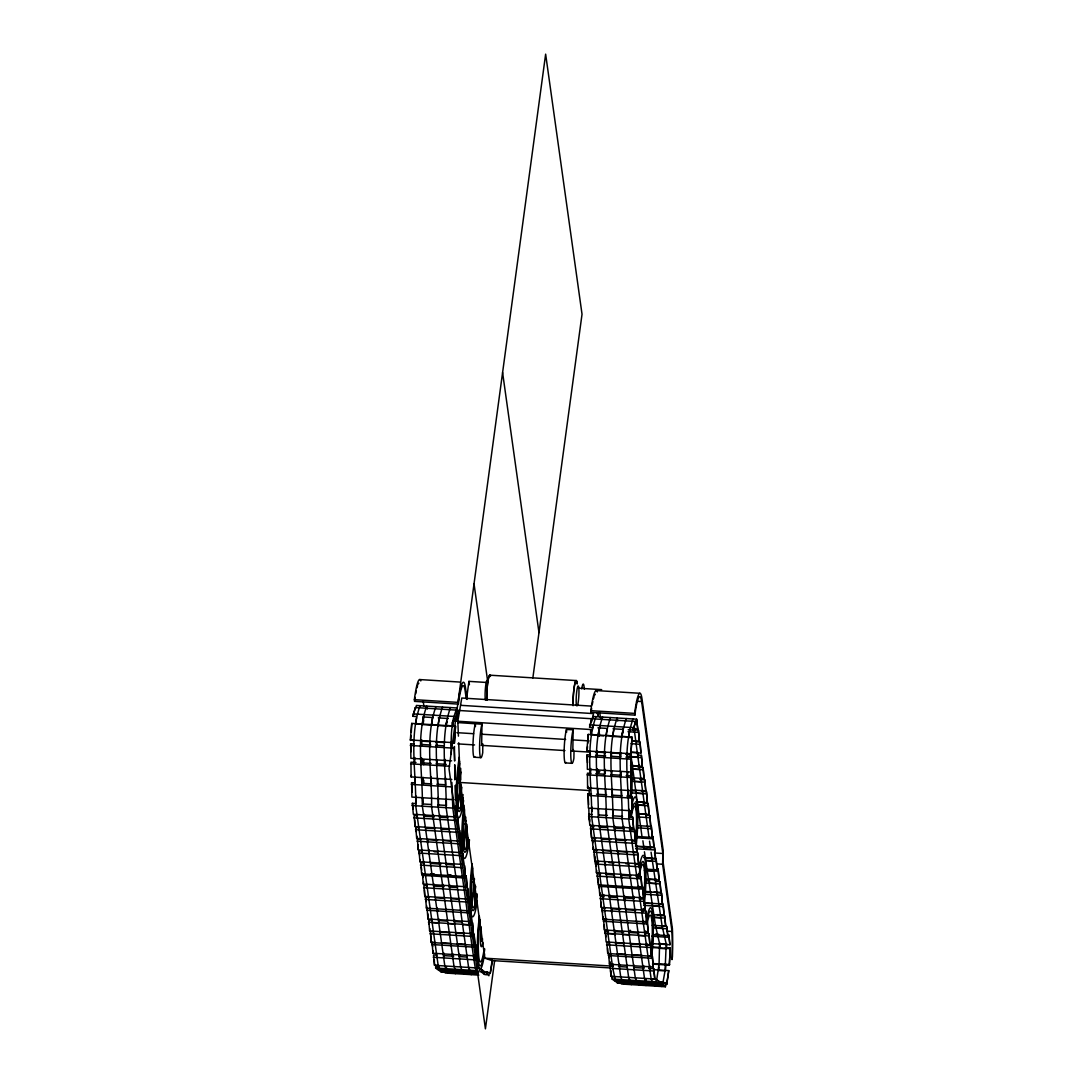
<?xml version="1.0" encoding="UTF-8"?>
<svg xmlns="http://www.w3.org/2000/svg" width="1083" height="1083" viewBox="0 0 1083 1083"><rect width="100%" height="100%" fill="white"/><g stroke="black" fill="none" stroke-linecap="round" stroke-linejoin="round"><path stroke-width="1.5" d="M416.359 716.513L412.989 716.31L415.317 707.551L457.405 710.177M415.317 707.551L412.989 716.31M456.755 719.031L459.084 710.286L456.755 719.031L453.384 718.828M590.059 725.732L591.805 718.557L589.477 727.316L592.848 727.519M633.257 730.037L635.586 721.292L633.257 730.037L628.208 729.725M597.315 691.956A37.729 4.576 -86.4 0 0 590.871 710.665L591.101 712.384L634.882 715.118L634.638 713.399A37.729 4.576 -86.4 0 1 641.975 698.725L663.229 850.656L662.999 861.432L672.394 928.605A65.129 7.906 -86.4 0 1 672.421 956.763L672.042 959.606A65.129 7.906 -86.4 0 0 672.015 931.448L662.606 864.261L662.85 853.499L641.596 701.567L636.547 701.256M656.664 980.088L659.087 963.802L659.574 943.631L655.432 925.437L644.426 851.78M659.696 981.902L663.026 982.105L665.043 970.882L666.221 944.038L662.079 925.857L651.073 852.199M652.508 964.1L669.335 965.156L670.255 948.085L665.206 947.774M669.335 965.156L670.255 948.085M414.586 763.082L414.87 757.531M421.233 763.501L421.517 757.951M437.085 764.49L437.288 760.32M445.005 764.977L445.289 759.427M590.492 774.061L590.776 768.51M597.139 774.467L597.423 768.916M605.14 773.573L605.356 769.417M611.719 775.374L611.936 771.218M620.911 775.956L621.128 771.786M627.558 776.362L627.774 772.206M660.874 985.435L661.05 982.822L663.08 983.174L662.918 985.787L617.107 982.701L662.918 985.787M451.882 782.44L452.802 808.08L473.934 959.795L475.247 967.85L476.344 970.585L478.307 972.087L437.586 969.542L435.623 968.04L435.813 965.454L439.184 965.657M651.032 978.87L656.081 979.181L658.044 980.684L657.855 983.283L614.088 980.548L612.125 979.059L612.315 976.46M657.855 983.283L655.892 981.78L656.081 979.181M658.572 983.581L658.762 980.981L660.725 982.484L660.535 985.083L658.572 983.581L614.806 980.86L616.769 982.349L663.486 985.259L665.449 986.762L665.639 984.163L663.676 982.66L658.626 982.349M663.486 985.259L663.676 982.66M646.876 943.455L646.659 945.879M413.977 740.691L410.322 739.96L411.743 723.403L455.523 726.138L454.373 743.209L455.523 726.138M410.606 740.474L411.026 735.506M411.31 732.203L411.743 723.403M420.028 705.683C408.832 737.618 416.305 772.585 415.723 805.766L438.182 965.535L439.278 968.27L441.228 969.772L444.26 971.925L446.859 971.749L448.822 973.251M427.23 709.094L426.675 706.089C415.479 738.037 422.952 772.991 422.37 806.185L444.829 965.955L445.925 968.689L447.888 970.192L450.907 972.344L453.52 972.168L455.469 973.671M435.867 706.671C424.685 738.606 432.158 773.573 431.576 806.754L454.021 966.523L455.117 969.258L460.099 972.913L462.143 973.265M442.514 707.077C431.332 739.026 438.805 773.979 438.222 807.173L460.668 966.943L461.764 969.678L463.727 971.18L466.759 973.333L469.359 973.157L471.322 974.659M450.447 707.578C439.251 739.527 446.724 774.48 446.142 807.661L468.601 967.444L469.697 970.165L471.66 971.668L474.679 973.82L477.292 973.658M416.089 707.781L416.373 705.453L457.094 707.984C450.636 722.361 451.002 738.904 451.313 754.418M590.465 751.697L586.824 750.966L588.245 734.409L632.012 737.144L630.875 754.215L625.825 753.903M587.094 751.48L587.528 746.512M587.812 743.209L588.245 734.409M595.934 716.648C584.739 748.597 592.225 783.55 591.629 816.744L612.775 968.459L615.185 979.249L621.669 984.027L665.449 986.762M602.581 717.068C591.386 749.003 598.872 783.97 598.29 817.151L620.735 976.92L621.832 979.655L623.794 981.157L626.813 983.31L629.426 983.134L631.375 984.637M610.501 717.555C599.319 749.504 606.791 784.458 606.209 817.651L628.654 977.421L629.751 980.156L634.746 983.797L636.777 984.149M617.703 720.98L617.148 717.975C605.966 749.923 613.438 784.877 612.856 818.058L635.301 977.841L636.411 980.562L638.361 982.064L641.393 984.217L643.992 984.054L645.955 985.544M626.353 718.543C615.158 750.492 622.644 785.446 622.062 818.64L644.507 978.409L645.603 981.144L650.585 984.785L652.629 985.137M633 718.963C621.818 750.912 629.291 785.865 628.709 819.046L651.154 978.829L652.25 981.55L654.213 983.053L657.232 985.205L659.845 985.043L661.794 986.532M630.875 754.215L632.012 737.144M658.735 970.233L659.06 967.092M665.382 970.639L666.031 964.371M652.656 934.697L667.818 935.631L666.641 926.331L661.591 926.019M667.818 935.631L666.641 926.331M592.591 718.787L592.875 716.459L636.642 719.193L637.738 729.035L632.689 728.71M637.738 729.035L636.642 719.193M669.917 944.728L668.807 934.954L669.917 944.728L653.076 943.672M476.615 967.945L434.527 965.319L433.511 954.962L436.869 955.179M434.527 965.319L434.297 959.795M648.717 968.392L653.78 968.703L654.795 979.046L611.029 976.325L610 965.968M611.029 976.325L610.798 970.801M654.795 979.046L653.78 968.703M652.223 925.288L665.693 926.127L664.664 915.785L659.615 915.46M665.693 926.127L664.664 915.785M653.956 847.258L653.008 836.523L653.956 847.258L635.437 846.107M643.735 857.668L655.526 858.399L654.565 847.664L649.516 847.339M655.526 858.399L654.565 847.664M645.333 869.121L657.124 869.852L656.163 859.103L651.113 858.792M657.124 869.852L656.163 859.103M654.173 891.972L660.914 892.392L659.953 881.643L656.582 881.44M660.914 892.392L659.953 881.643M657.34 914.621L664.082 915.04L663.121 904.305L659.75 904.088M664.082 915.04L663.121 904.305M415.615 724.459L416.522 717.758M422.262 724.879L423.399 716.499M457.08 817.015L456.16 806.036L457.08 817.015L413.313 814.294L412.379 803.315L415.75 803.518M458.799 829.294L457.879 818.315L458.799 829.294L415.019 826.559L414.099 815.58L417.469 815.797M415.019 826.559L414.708 819.966M460.451 841.166L459.53 830.187L460.451 841.166L416.684 838.432L415.764 827.466L419.135 827.669M431.454 725.448L432.591 717.081M416.684 838.432L416.982 836.211M460.383 852.578L418.295 849.952L417.375 838.973L420.745 839.19M418.295 849.952L418.187 844.808M463.727 864.491L462.793 853.526L463.727 864.491L419.947 861.77L419.026 850.791L422.397 850.994M419.947 861.77L420.245 859.536M438.101 725.867L439.238 717.487M465.406 876.553L464.485 865.588L465.406 876.553L421.639 873.832L420.718 862.853L424.076 863.056M462.779 875.619L466.15 875.822L467.071 886.801L423.304 884.066L422.384 873.101L422.993 877.474M423.304 884.066L423.602 881.846M466.881 899.039L424.793 896.413L423.873 885.434L427.244 885.65M446.034 726.368L446.71 721.332M424.793 896.413L424.482 889.82M470.212 910.898L469.291 899.919L470.212 910.898L426.445 908.177L425.524 897.198L428.882 897.401M426.445 908.177L426.743 905.943M470.036 921.606L427.947 918.98L427.027 908.001M453.818 718.395L452.68 726.774L452.098 722.307M427.947 918.98L427.853 913.835M469.115 922.486L472.472 922.689L473.393 933.668L429.626 930.947L428.706 919.968L432.076 920.171M458.42 736.142L457.825 721.251L461.778 698.021L591.142 706.089M429.626 930.947L429.924 928.713M475.017 945.242L474.097 934.263L475.017 945.242L431.251 942.521L430.33 931.542L433.687 931.746M431.251 942.521L430.939 935.915M476.75 955.978L475.83 944.999L476.75 955.978L432.983 953.257L432.049 942.278L435.42 942.481M466.624 698.467L468.939 681.369L487.418 682.52M432.983 953.257L433.281 951.023M467.071 886.801L466.15 875.822M473.393 933.668L472.472 922.689M494.647 960.526L485.414 1028.85L449.025 768.768L545.642 54.15L582.031 314.232L532.863 677.904M591.589 721.847L593.511 713.602L460.789 705.331M592.198 730.402L592.658 727.059M598.547 712.682L598.154 715.606L596.936 712.506M598.168 735.844L599.305 727.465M629.291 816.839L632.648 817.042L633.569 828.021L589.802 825.3L588.881 814.321L592.252 814.524M629.318 829.009L634.367 829.321L635.288 840.3L591.521 837.565L590.601 826.586L593.971 826.803M591.521 837.565L591.21 830.972M632.662 840.99L636.032 841.193L636.953 852.172L593.186 849.451L592.266 838.472L595.623 838.675M606.087 736.345L606.994 729.644M593.186 849.451L593.484 847.217M632.594 852.389L637.643 852.714L638.564 863.692L594.797 860.958L593.863 849.979L597.234 850.196M594.797 860.958L594.486 854.352M635.924 864.315L639.295 864.532L640.215 875.511L596.449 872.776L595.528 861.797L598.885 862M612.748 736.765L613.871 728.385M596.449 872.776L596.747 870.542M635.924 876.269L640.987 876.594L641.908 887.573L598.127 884.838L597.207 873.859L600.578 874.062M637.589 886.517L642.639 886.828L643.559 897.807L599.792 895.086L598.872 884.107L599.481 888.48M599.792 895.086L600.09 892.852M639.092 898.863L644.141 899.174L645.062 910.153L601.295 907.432L600.375 896.453L603.732 896.656M621.94 737.333L623.077 728.954M601.295 907.432L601.187 902.274M642.422 910.722L645.779 910.938L646.713 921.904L602.933 919.183L602.013 908.204L605.383 908.407M602.933 919.183L603.245 916.949M642.246 921.416L647.296 921.741L648.216 932.72L604.449 929.986L603.529 919.007L606.9 919.21M628.587 737.753L629.724 729.373M604.449 929.986L604.341 924.841M645.603 933.492L648.974 933.695L649.895 944.674L606.128 941.953L605.207 930.974L608.565 931.177M645.536 944.958L650.585 945.269L651.519 956.248L607.739 953.527L606.818 942.548L610.189 942.751M607.739 953.527L607.631 948.383M632.607 740.677L639.349 741.097L638.428 730.118L633.365 729.807M648.961 955.802L652.318 956.005L653.239 966.984L609.472 964.263L608.551 953.284L609.16 957.656M639.349 741.097L638.428 730.118M609.472 964.263L609.77 962.029M630.834 752.428L640.933 753.051L640.012 742.072L636.642 741.869M640.933 753.051L640.012 742.072M633.569 828.021L632.648 817.042M630.536 765.586L642.327 766.317L641.393 755.338L638.036 755.122M642.327 766.317L641.393 755.338M635.288 840.3L634.367 829.321M632.242 777.77L644.019 778.501L643.099 767.522L638.049 767.211M644.019 778.501L643.099 767.522M636.953 852.172L636.032 841.193M630.604 789.9L645.752 790.834L644.832 779.855L639.782 779.543M645.752 790.834L644.832 779.855M638.564 863.692L637.643 852.714M635.613 801.853L647.39 802.598L646.47 791.619L641.42 791.307M647.39 802.598L646.47 791.619M640.215 875.511L639.295 864.532M637.278 813.739L649.055 814.47L648.135 803.491L643.085 803.18M649.055 814.47L648.135 803.491M641.908 887.573L640.987 876.594M649.814 815.431L650.734 826.41L649.814 815.431L646.443 815.228M643.559 897.807L642.639 886.828M635.437 836.374L652.264 837.43L651.343 826.451L637.264 825.571M652.264 837.43L651.343 826.451M645.062 910.153L644.141 899.174M646.713 921.904L645.779 910.938M648.216 932.72L647.296 921.741M649.895 944.674L648.974 933.695M659.073 879.965L658.139 868.986L659.073 879.965L645.603 879.125M651.519 956.248L650.585 945.269M653.239 966.984L652.318 956.005M643.911 902.87L662.43 904.021L661.51 893.042L656.46 892.73M662.43 904.021L661.51 893.042M492.251 959.619L490.193 973.549L492.372 961.433M668.753 970.625L666.681 984.555L668.753 970.625L653.591 969.678M453.939 799.701L411.865 797.074L411.621 782.657L414.992 782.874M626.84 796.086L631.89 796.398L632.12 810.801L588.353 808.08L588.123 793.663L591.48 793.88M632.12 810.801L631.89 796.398M451.584 760.835L410.877 758.303L410.674 743.764L414.044 743.967M454.102 748.191L454.44 746.498L454.643 761.024L454.102 748.191L410.322 745.456M625.893 757.179L630.942 757.504L631.145 772.03L587.365 769.309L587.162 754.77L590.533 754.986M631.145 772.03L630.942 757.504M451.801 779.449L411.093 776.904L410.944 762.175L415.994 762.486M411.093 776.904L411.432 775.266M636.371 790.983L587.582 787.91L587.433 773.181L590.804 773.384M587.582 787.91L587.934 786.272M631.199 775.902L631.362 790.644L631.199 775.902L626.15 775.59M573.408 749.517L572.826 751.06L573.151 729.766L566.45 729.468A17.856 2.166 -86.4 0 0 564.121 751.561A17.856 2.166 -86.4 0 0 565.989 762.391M457.879 722.578L481.935 724.202A17.856 2.166 -86.4 0 0 479.62 750.37A17.856 2.166 -86.4 0 0 482.734 752.671L482.788 743.899M482.057 744.684L481.664 745.375L481.976 724.08M573.097 729.888L573.151 729.766A17.856 2.166 -86.4 0 0 570.795 756.056A17.856 2.166 -86.4 0 0 573.895 758.357L574.017 751.277M490.03 675.196L576.4 680.584M578.146 688.179L601.674 689.641M419.676 679.555L460.072 682.073M596.164 690.561L639.931 693.282M466.259 698.914L465.094 690.561A34.412 4.183 -86.4 0 0 458.38 704.112L414.613 701.378L414.369 699.659L458.136 702.393A37.729 4.576 -86.4 0 1 465.487 687.719L467.111 699.415M590.871 710.665L634.638 713.399M459.273 710.502L636.357 721.522M413.016 713.887L456.782 716.621M589.518 724.893L633.284 727.627M423.087 716.932L433.186 717.569M438.236 717.88L448.335 718.516M597.897 727.844L606.318 728.358M613.046 728.778L623.158 729.414M453.208 720.818L456.877 721.143M457.825 721.251L590.546 729.522L590.749 734.491M628.018 731.715L638.117 732.352M415.385 723.566L422.032 723.985M431.224 724.554L437.884 724.974M445.803 725.461L452.45 725.881M591.291 734.531L597.938 734.951M605.871 735.452L612.518 735.858M621.71 736.44L628.357 736.846M422.126 724.554L430.547 725.069M437.275 725.488L447.387 726.124M596.936 735.452L603.678 735.871M612.098 736.399L622.197 737.022M628.925 737.442L632.296 737.658M632.35 740.826L635.68 741.043M456.877 732.663L473.609 733.705M481.976 734.233L565.624 739.445M573.99 739.973L589.057 740.907M631.091 743.642L639.715 744.305M630.631 752.062L637.278 752.468L649.137 838.337L642.49 837.917L642.016 836.848L630.685 753.565M410.322 739.96L454.088 742.694M586.824 750.966L630.59 753.7M420.705 741.11L430.804 741.733M435.853 742.058L444.274 742.572M595.515 752.008L605.614 752.644M610.663 752.956L620.762 753.578M457.838 743.886L474.571 744.928M481.258 745.348L564.92 750.573M571.607 750.979L590.018 752.13M626.245 754.391L631.294 754.702M630.793 756.57L637.44 756.99M629.318 756.841L641.095 757.572M420.773 744.4L430.872 745.023M435.921 745.334L444.341 745.862M595.582 755.298L605.681 755.92M610.731 756.245L620.843 756.868M586.824 756.462L630.59 759.197M632.052 765.546L638.699 765.965M474.232 757.22L480.879 757.64M565.394 762.906L572.054 763.325M632.526 768.984L639.173 769.404M631.023 769.025L642.801 769.756M421.043 762.798L431.142 763.434M436.192 763.745L446.291 764.381M595.853 773.709L604.273 774.223M611.002 774.643L621.101 775.279M410.592 763.826L449.648 766.25M587.081 774.832L630.861 777.553M631.362 779.015L634.733 779.232M634.259 781.317L640.906 781.736M632.743 781.357L644.534 782.088M635.897 793.081L642.544 793.487M631.023 792.905L646.172 793.853M458.691 742.762L460.302 782.481L589.666 790.549M421.72 783.293L431.819 783.916M436.882 784.241L445.289 784.755M596.53 794.191L606.642 794.827M611.692 795.139L621.791 795.761M411.283 784.376L451.99 786.921M587.771 795.382L631.551 798.117M637.115 801.826L643.776 802.232M637.562 804.953L644.209 805.373M636.046 804.994L647.837 805.725M638.78 813.699L645.427 814.118M637.725 816.934L649.502 817.665M422.492 803.938L430.899 804.466M437.64 804.886L446.061 805.414M598.98 814.944L607.401 815.472M612.45 815.783L622.549 816.42M412.081 805.535L455.848 808.27M588.583 816.541L632.35 819.276M637.576 827.845L651.045 828.685M424.198 816.216L434.31 816.839M439.36 817.164L447.766 817.692M599.021 827.114L607.428 827.642M614.169 828.062L624.268 828.698M413.801 817.814L455.889 820.44M590.303 828.82L634.069 831.554M635.87 837.714L652.711 838.77M425.863 828.089L434.283 828.617M441.011 829.036L449.431 829.564M602.365 839.095L610.771 839.623M615.834 839.934L625.933 840.57M415.466 829.686L459.233 832.421M591.954 840.692L635.735 843.427M643.681 846.473L650.328 846.879M636.046 846.5L644.466 847.028M635.748 848.761L654.267 849.911M654.43 852.971L662.85 853.499M427.474 839.609L437.573 840.232M442.622 840.543L451.042 841.071M602.283 850.507L610.704 851.035M617.432 851.455L627.544 852.077M417.077 841.207L459.165 843.833M593.565 852.213L637.346 854.947M645.238 857.614L651.885 858.02M645.617 860.308L652.264 860.728M645.766 860.728L655.865 861.364M657.557 863.95L662.606 864.261M434.175 851.739L437.546 851.942M608.984 862.637L614.047 862.948M625.825 863.692L629.196 863.896M418.728 853.025L462.495 855.746M595.217 864.031L638.997 866.752M647.62 870.542L654.267 870.962M644.371 870.38L657.841 871.219M430.817 863.476L440.916 864.112M445.966 864.424L454.386 864.951M605.627 874.387L614.047 874.902M620.776 875.321L630.875 875.957M648.812 879.058L655.459 879.477M420.407 865.087L462.495 867.713M596.909 876.093L640.676 878.814M644.805 880.709L649.854 881.02M649.367 883.105L656.027 883.511M644.507 882.956L659.655 883.904M430.79 873.615L434.161 873.832M447.631 874.671L451.002 874.874M422.072 875.321L465.852 878.056M598.574 886.327L642.341 889.062M645.766 891.458L650.815 891.769M650.572 892.054L657.219 892.473M644.683 891.999L651.411 892.419M644.371 894.233L661.212 895.275M433.972 886.07L444.071 886.706M449.134 887.018L457.54 887.546M608.781 896.968L617.202 897.496M623.943 897.915L634.042 898.552M423.575 887.667L465.663 890.294M600.063 898.673L643.844 901.408M644.602 903.141L653.022 903.669M644.304 905.402L662.823 906.552M652.521 905.97L659.168 906.39M435.623 897.821L444.044 898.349M450.772 898.768L459.192 899.296M612.112 908.827L620.532 909.354M625.581 909.666L635.68 910.302M425.213 899.432L468.993 902.153M601.715 910.437L645.482 913.159M653.739 914.729L660.386 915.135M654.091 917.274L660.738 917.68M652.589 917.342L664.38 918.073M426.729 910.234L468.817 912.861M603.231 921.24L646.998 923.961M653.171 925.491L656.528 925.708M656.095 927.969L662.742 928.375M652.887 927.874L666.356 928.713M666.952 931.136L672.015 931.448M438.805 920.591L447.225 921.119M453.953 921.538L462.373 922.066M615.306 931.597L623.713 932.125M628.776 932.436L638.875 933.072M655.337 934.115L658.708 934.318M428.408 922.202L472.174 924.923M604.896 933.208L648.676 935.929M432.076 922.608L438.723 923.027M447.915 923.596L454.576 924.016M462.495 924.503L469.142 924.923M607.983 933.587L614.63 933.993M622.563 934.494L629.209 934.9M638.401 935.482L645.048 935.888M651.682 936.24L668.522 937.296M659.574 943.631L666.221 944.038M440.429 932.165L450.528 932.801M455.577 933.113L463.998 933.641M615.239 943.076L623.659 943.591M630.387 944.01L640.486 944.647M651.736 946.935L660.156 947.463M430.019 933.776L472.107 936.389M606.521 944.782L650.287 947.503M651.397 947.49L669.917 948.64M659.628 948.356L666.275 948.776M442.162 942.9L450.569 943.428M457.31 943.848L465.731 944.376M618.65 953.906L625.392 954.326M632.12 954.746L642.219 955.382M431.751 944.511L475.518 947.232M608.253 955.517L652.02 958.238M652.846 963.545L657.895 963.87M659.087 963.802L665.734 964.208M666.316 964.384L669.687 964.601M443.61 955.599L453.709 956.221M458.759 956.546L467.179 957.061M460.302 782.481L484.886 958.184L613.371 966.185M618.42 966.496L626.84 967.024M633.569 967.444L643.668 968.067M658.396 970.476L665.043 970.882M609.58 967.904L491.966 960.567L484.886 958.184M433.214 957.264L475.302 959.876M609.715 968.27L653.482 970.991M435.623 968.04L477.711 970.666M612.125 979.059L655.892 981.78M659.831 982.322L666.573 982.741M659.723 982.971L663.08 983.174M478.713 972.372L438.317 969.84L440.267 971.343L477.657 973.671M478.009 974.023L440.619 971.695L478.009 974.253M445.181 973.021L478.848 975.12M466.245 820.752L463.24 820.237L463.023 823.649L466.245 824.204L463.158 847.028L463.402 848.788L466.489 825.963L466.624 849.343L466.949 824.325M474.625 879.098L471.403 878.543L471.186 881.955L474.395 882.51L471.322 905.334L471.565 907.107L474.652 884.283L474.774 907.662L475.139 886.016M653.198 984.623L655.147 986.126M637.346 983.635L639.308 985.137M624.729 984.217L622.779 982.728L619.828 982.538M462.712 972.737L464.675 974.24M435.813 965.454L437.776 966.943M457.094 707.984L457.649 710.99M655.932 878.719L656.312 881.427M637.278 752.468L634.096 728.561M639.132 765.004L639.457 767.292M645.928 813.509L646.348 816.487M649.529 841.18L650.666 849.275L644.019 848.869L642.882 840.774M632.486 764.584L632.81 766.886M638.049 804.303L638.456 807.228M630.374 826.87L630.712 829.226M645.021 931.515L645.333 933.79M623.727 826.451L624.052 828.806M599.603 711.612L600.537 718.246M614.535 825.882L615.266 831.148M618.136 851.617L618.542 854.541M621.466 875.497L621.872 878.367M625.053 901.083L624.471 895.803M629.169 930.527L629.494 932.801M584.414 689.343L583.954 685.986A13.294 1.611 -86.4 0 0 581.706 688.802M605.207 862.528L605.614 865.452M611.705 908.935L612.112 911.859M614.602 929.62L615.32 934.751M588.881 814.321L589.694 820.142M592.266 838.472L592.875 842.845M595.528 861.797L596.137 866.17M597.816 878.232L598.439 882.604M602.013 908.204L602.622 912.576M605.207 930.974L606.02 936.809M502.593 372.552L538.982 632.621M474.029 583.805L487.797 682.168M468.939 681.369L469.413 684.7M458.136 702.393L458.38 704.112M454.467 815.905L454.792 818.261M469.115 920.55L469.426 922.824M439.901 814.998L440.226 817.34M454.535 919.643L454.86 921.917M423.196 701.188L423.9 706.197M433.241 814.578L433.579 816.934M423.142 760.388L423.764 764.76M424.049 814.01L424.374 816.352M427.65 839.745L428.056 842.655M437.302 908.772L437.722 911.683M438.696 918.655L439.008 920.929M432.049 942.278L432.672 946.65M412.379 803.315L413.205 809.136M415.764 827.466L416.373 831.839M419.026 850.791L419.635 855.164M421.328 867.226L421.734 870.136M425.524 897.198L426.133 901.57M428.706 919.968L429.315 924.34M634.503 727.708L634.733 730.186M640.31 896.792L640.5 899.188M633.663 896.386L633.853 898.782M609.891 894.896L610.081 897.293M449.824 884.919L450.014 887.315M443.177 884.5L443.367 886.896M433.985 883.931L434.161 886.327M649.99 966.131L650.138 968.784M643.329 965.725L643.492 968.364M634.137 965.143L634.3 967.796M619.557 964.236L619.72 966.889M612.91 963.829L613.073 966.469M474.07 955.165L474.232 957.805M459.503 954.258L459.652 956.898M452.856 953.839L453.005 956.492M443.651 953.27L443.813 955.91M588.123 793.663L588.624 804.764M411.621 782.657L412.054 792.174M587.162 754.77L587.514 762.798M410.674 743.764L411.012 751.792M566.49 729.346L566.612 732.27M475.451 726.585L475.329 723.661A17.856 2.166 -86.4 0 0 472.96 745.876A17.856 2.166 -86.4 0 0 474.828 756.706M637.643 752.103L637.752 755.108M628.072 790.414L628.235 796.357M628.803 809.042L629.02 817.205M621.466 791.483L621.574 795.951M612.233 789.426L612.382 795.369M613.005 809.691L613.181 816.216M605.587 789.006L605.735 794.963M606.358 809.272L606.534 815.81M597.654 788.519L597.802 794.462M598.425 808.784L598.601 815.309M591.738 806.74L591.873 811.627M452.897 798.076L453.114 806.239M445.479 777.54L445.668 784.972M446.291 799.295L446.467 805.82M437.6 778.528L437.749 784.485M438.331 797.169L438.547 805.332M430.912 776.633L431.102 784.065M421.747 777.553L421.896 783.496M422.519 797.805L422.695 804.344M415.1 777.134L415.249 783.077M415.831 795.761L416.048 803.924M666.573 943.577L666.614 947.869M659.913 943.171L659.967 947.449M461.263 785.243L460.911 808.554L460.789 785.175L457.703 807.999L460.532 783.415L457.324 782.86L457.54 779.449L460.749 780.004L460.695 768.307M627.274 753.105L627.287 757.586M620.627 752.699L620.64 757.179M611.435 752.116L611.435 756.597M604.788 751.71L604.788 756.191M596.855 751.209L596.868 755.69M590.208 750.803L590.221 755.284M451.367 742.139L451.381 746.62M436.801 741.232L436.801 745.713M430.154 740.813L430.154 745.294M420.949 740.244L420.962 744.725M414.369 699.659A37.729 4.576 -86.4 0 1 420.813 680.936M414.613 701.378A34.412 4.183 -86.4 0 1 415.155 697.384M415.737 693.756A34.412 4.183 -86.4 0 1 416.346 690.561M416.982 687.867A34.412 4.183 -86.4 0 1 417.618 685.715M418.255 684.145A34.412 4.183 -86.4 0 1 418.864 683.197M482.571 938.826A7.974 0.961 -86.4 0 1 481.312 940.328A7.974 0.961 -86.4 0 1 481.38 931.475M484.561 953.771A36.064 4.373 -86.4 0 1 478.023 964.005A36.064 4.373 -86.4 0 1 479.417 916.123M484.737 948.952A32.693 3.966 -86.4 0 1 478.551 962.002A32.693 3.966 -86.4 0 1 479.674 917.734M482.828 942.603A13.456 1.638 -86.4 0 1 480.581 944.2A13.456 1.638 -86.4 0 1 481.163 926.913M484.209 948.6A28.578 3.466 -86.4 0 1 478.93 957.941A28.578 3.466 -86.4 0 1 479.999 919.697M446.629 967.241A36.064 4.373 -86.4 0 1 445.546 966.239M444.098 957.331A36.064 4.373 -86.4 0 1 443.908 953.121M476.94 893.665A26.791 3.249 -86.4 0 1 471.863 904.346A26.791 3.249 -86.4 0 1 472.797 868.079M477.183 895.113A29.837 3.628 -86.4 0 1 471.525 907.013A29.837 3.628 -86.4 0 1 472.554 866.617M475.748 886.327A11.426 1.381 -86.4 0 1 473.718 891.512A11.426 1.381 -86.4 0 1 473.677 878.191M477.224 901.259A35.996 4.373 -86.4 0 1 470.699 911.466A35.996 4.373 -86.4 0 1 472.08 863.679M437.356 910.329A35.996 4.373 -86.4 0 1 437.031 907.811M446.196 725.732A25.247 3.059 -86.4 0 1 446.792 721.644M424.103 760.496A25.247 3.059 -86.4 0 1 421.896 758.452M421.341 743.439A25.247 3.059 -86.4 0 1 421.449 740.23M422.763 724.27A25.247 3.059 -86.4 0 1 424.143 716.039M421.598 745.578A22.892 2.775 -86.4 0 1 421.747 739.865M423.169 723.688A22.892 2.775 -86.4 0 1 423.67 720.574M468.37 838.296A26.791 3.249 -86.4 0 1 463.578 845.146A26.791 3.249 -86.4 0 1 464.634 809.759M467.233 830.417A11.426 1.381 -86.4 0 1 465.324 831.771A11.426 1.381 -86.4 0 1 465.825 817.096M468.56 840.097A29.837 3.628 -86.4 0 1 463.226 847.718A29.837 3.628 -86.4 0 1 464.39 808.311M469.494 839.745A35.996 4.373 -86.4 0 1 462.671 854.094A35.996 4.373 -86.4 0 1 463.917 805.359M429.193 852.01A35.996 4.373 -86.4 0 1 428.868 849.492M463.077 794.556A26.791 3.249 -86.4 0 1 457.757 803.369A26.791 3.249 -86.4 0 1 459.774 763.325M461.886 787.219A11.426 1.381 -86.4 0 1 459.53 790.021A11.426 1.381 -86.4 0 1 460.871 772.03M463.091 797.684A29.837 3.628 -86.4 0 1 457.324 805.251A29.837 3.628 -86.4 0 1 459.639 761.227M423.683 783.51A29.837 3.628 -86.4 0 1 423.846 780.41M425.429 815.594A35.996 4.373 -86.4 0 1 424.346 814.592M422.83 804.371A35.996 4.373 -86.4 0 1 422.641 798.401M422.925 783.686A35.996 4.373 -86.4 0 1 423.291 777.432M463.578 800.567A35.996 4.373 -86.4 0 1 456.579 810.233A35.996 4.373 -86.4 0 1 459.354 757.003M577.131 683.644A15.676 1.909 -86.4 0 0 574.531 685.119A15.676 1.909 -86.4 0 0 573.11 705.71A15.433 1.868 -86.4 0 1 574.545 685.295A15.433 1.868 -86.4 0 1 577.09 683.833M486.754 700.335A15.676 1.909 -86.4 0 1 487.905 681.275A15.676 1.909 -86.4 0 1 490.45 676.225M576.508 705.764A10.288 1.245 -86.4 0 1 576.941 690.061A10.288 1.245 -86.4 0 1 578.931 689.952A10.288 1.245 -86.4 0 1 577.469 705.723M486.781 700.173A15.433 1.868 -86.4 0 1 487.919 681.424A15.433 1.868 -86.4 0 1 490.423 676.455M485.441 700.092A10.288 1.245 -86.4 0 1 485.712 685.498A10.288 1.245 -86.4 0 1 487.743 682.398M634.882 715.118A34.412 4.183 -86.4 0 1 641.596 701.567M591.101 712.384A34.412 4.183 -86.4 0 1 591.643 708.39M592.239 704.762A34.412 4.183 -86.4 0 1 592.848 701.581M593.47 698.873A34.412 4.183 -86.4 0 1 594.12 696.721M594.743 695.151A34.412 4.183 -86.4 0 1 595.366 694.203M612.829 977.597A36.064 4.373 -86.4 0 1 611.746 976.609M611.435 975.742A36.064 4.373 -86.4 0 1 610.568 970.706M610.23 966.361A36.064 4.373 -86.4 0 1 610.067 961.948M646.28 921.755A36.064 4.373 -86.4 0 1 652.548 912.725A36.064 4.373 -86.4 0 1 651.546 958.117M646.307 979.695A36.064 4.373 -86.4 0 1 645.224 978.694M643.708 968.459A36.064 4.373 -86.4 0 1 643.586 965.576M647.106 924.043A28.578 3.466 -86.4 0 1 651.614 918.655A28.578 3.466 -86.4 0 1 651.384 950.414M645.725 934.155A28.578 3.466 -86.4 0 1 646.037 931.38M646.917 921.213A32.693 3.966 -86.4 0 1 652.196 915.907A32.693 3.966 -86.4 0 1 651.479 954.637M649.908 966.212A32.693 3.966 -86.4 0 1 649.353 969.095M645.17 934.399A32.693 3.966 -86.4 0 1 645.509 931.177M638.753 876.986A29.837 3.628 -86.4 0 1 644.223 864.044A29.837 3.628 -86.4 0 1 643.871 901.218M642.923 908.772A29.837 3.628 -86.4 0 1 642.436 911.764M639.187 876.932A26.791 3.249 -86.4 0 1 643.857 866.617A26.791 3.249 -86.4 0 1 643.844 897.509M603.597 897.563A29.837 3.628 -86.4 0 1 603.691 894.531M603.556 920.685A35.996 4.373 -86.4 0 1 603.096 916.719M602.811 897.793A35.996 4.373 -86.4 0 1 602.92 894.707M639.417 866.468A35.996 4.373 -86.4 0 1 645.333 861.31A35.996 4.373 -86.4 0 1 644.195 905.618M643.857 908.42A35.996 4.373 -86.4 0 1 643.424 911.615M637.941 876.851A35.996 4.373 -86.4 0 1 638.28 874.049M599.792 771.448A25.247 3.059 -86.4 0 1 597.586 769.404M597.031 754.404A25.247 3.059 -86.4 0 1 597.139 751.182M598.452 735.222A25.247 3.059 -86.4 0 1 599.833 727.004M598.642 736.345A22.892 2.775 -86.4 0 1 599.359 731.526M599.061 736.237A20.008 2.423 -86.4 0 1 599.495 733.516M620.464 755.866A25.247 3.059 -86.4 0 1 620.573 752.644M621.886 736.684A25.247 3.059 -86.4 0 1 623.266 728.466M630.509 930.338A6.633 0.812 -86.4 0 1 630.428 931.583M630.82 817.002A29.837 3.628 -86.4 0 1 636.141 806.145A29.837 3.628 -86.4 0 1 635.721 842.899M631.24 817.164A26.791 3.249 -86.4 0 1 635.911 809.434A26.791 3.249 -86.4 0 1 635.355 842.533M629.792 830.783A26.791 3.249 -86.4 0 1 630.13 826.64M632.039 827.981A9.246 1.124 -86.4 0 1 632.025 830.174M629.832 830.62A9.246 1.124 -86.4 0 1 630.36 826.424M596.259 865.75A35.996 4.373 -86.4 0 1 594.811 856.856M631.876 804.967A35.996 4.373 -86.4 0 1 637.224 803.437A35.996 4.373 -86.4 0 1 636.357 844.361M630.116 815.729A35.996 4.373 -86.4 0 1 630.793 811.005M631.037 770.555A29.837 3.628 -86.4 0 1 630.563 796.059M630.644 772.761A26.791 3.249 -86.4 0 1 630.766 775.333M630.496 791.47A26.791 3.249 -86.4 0 1 630.103 797.047M591.629 825.95A35.996 4.373 -86.4 0 1 590.546 824.962M589.694 821.591A35.996 4.373 -86.4 0 1 588.841 808.771M589.125 794.042A35.996 4.373 -86.4 0 1 589.49 787.801M631.24 760.591A35.996 4.373 -86.4 0 1 631.199 797.494M629.778 810.937A35.996 4.373 -86.4 0 1 628.857 816.893M628.086 757.667A35.996 4.373 -86.4 0 1 630.374 757.207M484.548 971.817L484.385 974.429L486.416 974.781L486.592 972.168L484.548 971.817M479.593 968.175L479.403 970.774L481.353 972.277L481.542 969.678L479.593 968.175M482.273 969.975L482.084 972.575L484.047 974.077L484.236 971.478L482.273 969.975M487.174 971.654L486.984 974.253L488.947 975.756L489.137 973.157L487.174 971.654M477.278 957.697L478.307 968.04L477.278 957.697M461.141 841.708L462.062 852.687L461.141 841.708M467.639 888.168L468.573 899.147L467.639 888.168M470.807 910.722L471.728 921.701L470.807 910.722M455.388 785.392L455.632 799.795L455.388 785.392M454.711 764.896L454.86 779.638L454.711 764.896"/></g></svg>
